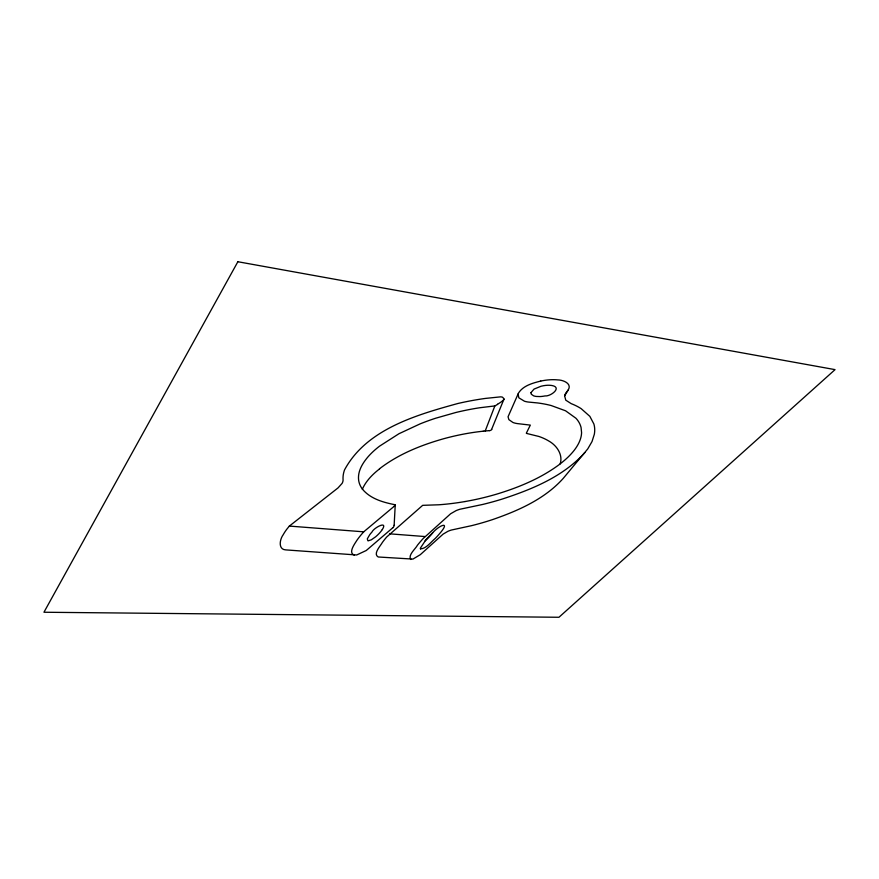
<?xml version="1.0" encoding="UTF-8"?>
<svg xmlns="http://www.w3.org/2000/svg" width="879" height="879" viewBox="0 0 879 879"><rect width="100%" height="100%" fill="white"/><g stroke="black" fill="none" stroke-linecap="round" stroke-linejoin="round"><path stroke-width="1.32" d="M394.144 525.301L395.231 505.051M540.75 381.068A40.665 21.535 -21.5 0 1 557.835 379.915C562.78 379.926 572.108 383.343 568.361 389.738A12.086 6.439 -22.3 0 1 567.318 391.133A16.69 8.746 -22.7 0 0 564.615 395.803L565.768 400.165L571.207 403.648A113.061 56.959 -19.5 0 1 581.14 408.636L589.853 416.349L593.874 423.986A77.66 39.225 -20.4 0 1 594.325 434.292L592.017 441.566L587.721 448.949L563.307 478.308C544.782 499.019 518.412 510.633 492.647 519.566A147.628 76.495 -19.2 0 1 471.518 525.675L451.334 530.048A14.921 6.944 -18 0 0 447.916 531.312L443.093 534.135L420.327 554.66L412.943 559.088L378.212 556.989C372.729 553.935 380.442 545.991 382.387 542.42A134.828 60.97 -19 0 1 386.705 536.992L422.678 505.337L438.907 504.777A172.108 93.559 -20.2 0 0 464.98 501.557M518.094 393.968L518.841 397.813L524.477 401.231A29.15 15.756 -22 0 0 528.806 402.099L537.607 402.945A125.84 63.079 -18.9 0 1 551.155 405.527L565.582 410.801L575.899 418.217A78.077 39.588 -20.1 0 1 581.063 427.491L581.579 432.6A63.958 32.369 -20.4 0 1 573.932 450.652A70.617 35.874 -20.3 0 1 560.154 463.87M485.208 430.985L494.855 405.922A26.073 14.361 -20.3 0 0 497.448 404.472L497.613 404.384M491.669 429.282L504.074 398.846L502.502 397.187A8.438 4.582 -20.5 0 0 500.547 396.858L485.439 398.418A166.428 82.033 -18.3 0 0 457.849 403.505C416.228 414.976 366.367 429.238 344.513 469.946A70.276 36.709 -17.4 0 0 343.063 479.714L343.063 480.231A17.888 9.372 -14.9 0 1 342.074 483.406L338.03 487.911L289.356 526.082L286.752 529.29A86.175 41.818 -15.8 0 0 283.17 534.784C279.808 539.212 277.83 549.54 285.851 549.902L356.654 554.979L366.257 550.507L392.924 527.631M564.67 395.792L568.361 389.738M382.299 529.587C388.309 520.082 373.685 527.829 372.004 532.004A48.158 22.854 -17 0 0 369.685 534.762L367.312 538.838L367.894 540.794A1.45 0.692 -15.9 0 0 368.191 540.838L371.301 539.827L375.608 536.816A45.532 22.327 -15.3 0 0 382.277 529.587M432.633 532.861L432.083 533.586A68.925 33.347 -16.1 0 1 427.293 538.816L425.084 540.86M584.843 452.619C563.098 476.704 531.85 489.449 501.623 499.25A176.02 95.119 -20.1 0 1 482.604 504.469L459.893 509.26A17.195 8.186 -18.3 0 0 456.036 510.655L450.608 513.775L423.052 538.651A172.064 74.803 -20.2 0 0 417.503 545.134C415.47 548.979 407.515 555.363 410.911 559.494M393.924 506.513L363.719 531.828L360.95 535.014A116.797 54.026 -18.1 0 0 356.819 540.453C354.644 543.991 347.842 552.924 354.413 555.165M379.442 468.826C398.286 454.256 420.777 445.224 443.532 438.775A130.455 63.431 -18.2 0 1 483.197 431.204M540.75 381.057C532.663 383.123 523.126 385.606 518.456 393.144L508.051 416.767L508.875 419.646L512.918 422.458A26.216 13.877 -21.3 0 0 518.072 423.678L530.323 425.106L526.334 433.182A2.824 1.45 -20.9 0 0 527.224 433.589L538.871 436.456A96.69 47.686 -18.8 0 1 548.551 440.873C556.561 445.235 563.186 454.476 560.187 463.881C541.299 478.143 519.104 487.34 496.58 494.163A158.264 85.263 -20 0 1 464.98 501.546M483.208 431.182L489.317 430.633M494.855 405.922L479.791 407.746A148.76 73.44 -18.4 0 0 455.751 412.515L435.544 418.261A123.071 61.849 -18.5 0 0 420.019 423.92L398.978 433.721L379.541 446.169A73.539 38.127 -17.9 0 0 368.015 456.838C362.544 463.233 357.533 471.331 358.621 480.099A67.683 35.215 -17.8 0 0 362.533 489.218M289.356 526.082L363.719 531.828M389.54 533.817L424.996 536.553M394.858 504.7C383.145 502.37 370.422 498.811 362.5 489.229M420.481 548.87C426.161 548.793 430.93 541.958 435.292 538.398A121.082 59.563 -15.1 0 0 439.214 534.091C451.498 520.214 439.258 525.148 432.765 532.751A92.581 41.742 -19 0 0 429.007 536.465A103.107 46.257 -19.2 0 0 425.612 540.255L420.481 547.991A6.043 2.802 -17.3 0 0 420.459 548.881M362.379 489.24A66.705 33.765 -17.7 0 1 379.596 468.881M491.779 429.424A2.022 1.066 -19.9 0 1 489.317 430.666M394.1 525.312A8.098 3.923 -16.4 0 1 393.023 527.642M504.139 399.319A18.195 9.977 -20.4 0 1 497.47 404.23M395.253 505.194A3.681 1.835 -16.7 0 1 393.803 506.447M530.916 392.693L531.334 394.253L533.531 395.781A14.416 7.768 -22 0 0 536.344 396.451L539.86 396.572A21.689 11.724 -22.1 0 0 545.035 395.924C550.715 396.594 562.637 387.353 551.836 385.496A20.217 10.779 -21.7 0 0 541.09 386.233L534.069 389.078L530.916 392.693M237.868 261.733L43.95 612.245L558.956 617.267L835.05 369.63L237.868 261.733"/></g></svg>
